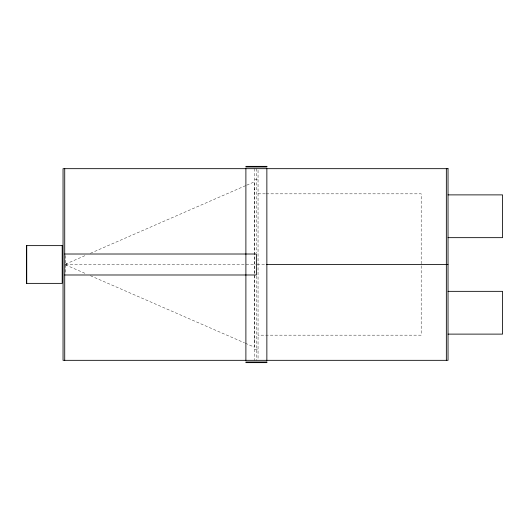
<?xml version="1.0" encoding="UTF-8"?>
<svg xmlns="http://www.w3.org/2000/svg" width="529" height="529" viewBox="0 0 529 529"><rect width="100%" height="100%" fill="white"/><g stroke="black" fill="none" stroke-linecap="round" stroke-linejoin="round"><path stroke-width="0.4" stroke-dasharray="2.65 1.98" d="M65.477 264.169L85.87 255.282M90.399 253.312L245.972 185.5M246.726 185.176L254.277 181.883L254.277 347.117L245.218 343.169M254.7 179.364L258.053 179.364M254.277 189.851L254.7 189.851M258.053 193.832L265.472 193.832M266.292 193.832L421.19 193.832L421.19 335.168L258.053 335.168M65.55 264.5L255.547 264.5M257.2 264.5L265.465 264.5M254.277 339.149L254.7 339.149M254.7 349.636L258.053 349.636M65.477 264.831L85.87 273.718M90.399 275.688L244.464 342.838M258.053 170.318L258.053 358.682M256.373 168.672L256.373 252.935M256.373 276.065L256.373 360.328M254.7 168.672L254.7 360.328M66.396 263.244L66.396 265.756M65.556 255.626L65.556 273.374"/><path stroke-width="0.79" d="M448.03 194.884L502.55 194.884L502.55 237.66L448.03 237.66M64.723 254.013L256.373 254.013L256.373 274.987L64.723 274.987M266.292 264.5L448.03 264.5M448.03 291.34L502.55 291.34L502.55 334.116L448.03 334.116M446.35 168.672L446.35 360.328M266.861 168.672L266.861 360.328M245.892 168.672L245.892 360.328M64.723 168.672L64.723 360.328M26.734 245.628L26.734 283.372M266.861 166.364L245.892 166.364L245.892 166.992L266.861 166.992L266.861 166.364M448.03 168.672L63.044 168.672L63.044 360.328L448.03 360.328L448.03 168.672M62.204 245.628L26.45 245.628L26.45 283.372L62.204 283.372L62.204 245.628M266.861 362.008L245.892 362.008L245.892 362.636L266.861 362.636L266.861 362.008"/></g></svg>
